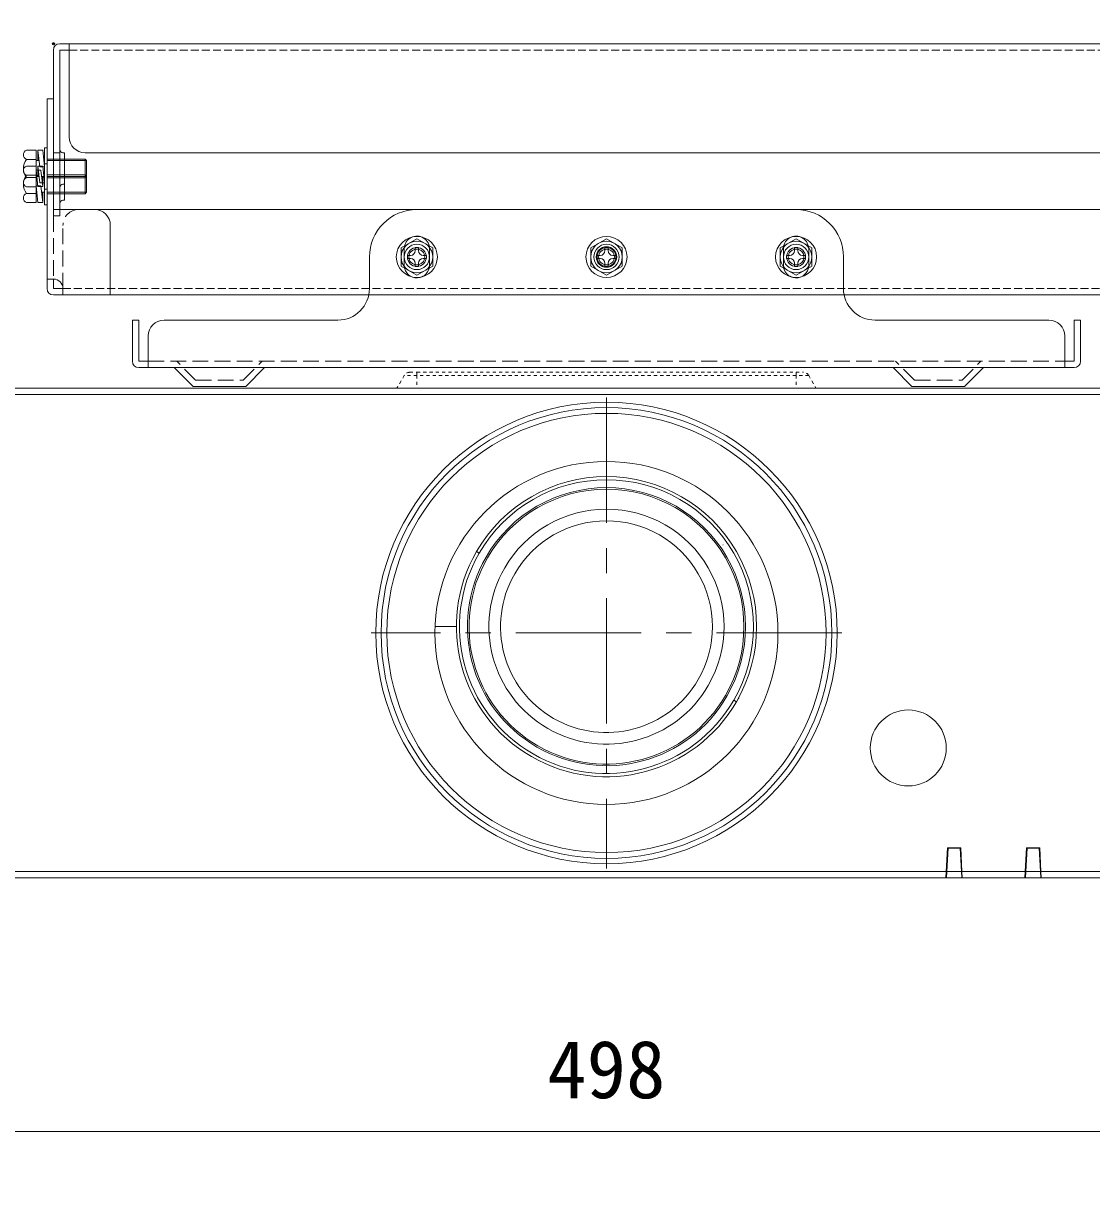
# Model space of a CAD drawing. Units: millimetres, scale not verified. Extents: x -62 to 63, y -56 to 57.
# Drawn here: x -44.3 to -10.5, y -7.34 to 29.73 of the extents above; entities that cross this region are included whole.
import ezdxf
from ezdxf.enums import TextEntityAlignment as Align

# ---------------------------------------------------------------- set-up
doc = ezdxf.new("R2010")
doc.units = ezdxf.units.MM
doc.header["$LTSCALE"] = 0.125
doc.header["$PDMODE"] = 32
doc.header["$PDSIZE"] = 0.0625
for name, pattern in [('USER1', [1.4, 0.7, -0.7]), ('USER2', [50.8, 31.75, -6.35, 6.35, -6.35]), ('USER4', [2.5, 2, -0.5]), ('USER5', [5.6, 4, -1.6])]:
    doc.linetypes.add(name, pattern=pattern)
for name, color, linetype, lineweight in [('0-0_0', 7, 'Continuous', 9), ('0-3_GAIKEI', 7, 'Continuous', 18), ('0-5_S1', 1, 'Continuous', 18), ('0-6_SUNPO', 7, 'Continuous', 9), ('0-8_KIJUN', 7, 'USER2', 9)]:
    doc.layers.add(name, color=color, linetype=linetype, lineweight=lineweight)
doc.layers.add('0-7_Defpoints', color=7, linetype='Continuous')
doc.styles.add('ＭＳ ゴシック', font='')
doc.styles.get('ＭＳ ゴシック').set_extended_font_data('MS Gothic')

# ---------------------------------------------------------------- blocks, each defined once
blk = doc.blocks.new('_OPEN30')
at = {"layer": '0-0_0'}
blk.add_line((0, 0), (-1, 0), dxfattribs=at)
blk.add_lwpolyline([(-1, 0.26795), (0, 0), (-1, -0.26795)], dxfattribs=at)
blk = doc.blocks.new('D11')
at = {"layer": '0-6_SUNPO'}
for p, q in [((-50.1713, 32.639), (-50.1713, 38.639)), ((-15.1713, 32.639), (-15.1713, 38.639)), ((-48.1713, 36.639), (-17.1713, 36.639))]:
    blk.add_line(p, q, dxfattribs=at)
at = {"layer": '0-7_Defpoints'}
for p in [(-15.1713, 36.639), (-50.1713, 30.639), (-15.1713, 30.639)]:
    blk.add_point(p, dxfattribs=at)
at = {"layer": '0-6_SUNPO', "xscale": 2, "yscale": 2, "rotation": 180}
blk.add_blockref('_OPEN30', (-50.1713, 36.639), dxfattribs=at)
at = {"layer": '0-6_SUNPO', "xscale": 2, "yscale": 2}
blk.add_blockref('_OPEN30', (-15.1713, 36.639), dxfattribs=at)
at = {"layer": '0-6_SUNPO', "style": 'ＭＳ ゴシック'}
blk.add_text('350', height=1.833, dxfattribs=at).set_placement((-34.5463, 37.139), align=Align.BOTTOM_LEFT)
blk = doc.blocks.new('D10')
at = {"layer": '0-6_SUNPO'}
for p, q in [((-57.5713, 2.215), (-57.5713, -5.785)), ((-7.7713, 2.215), (-7.7713, -5.785)), ((-9.7713, -3.785), (-55.5713, -3.785))]:
    blk.add_line(p, q, dxfattribs=at)
at = {"layer": '0-7_Defpoints'}
for p in [(-57.5713, 4.215), (-7.7713, 4.215), (-57.5713, -3.785)]:
    blk.add_point(p, dxfattribs=at)
at = {"layer": '0-6_SUNPO', "xscale": 2, "yscale": 2, "rotation": 180}
blk.add_blockref('_OPEN30', (-57.5713, -3.785), dxfattribs=at)
at = {"layer": '0-6_SUNPO', "xscale": 2, "yscale": 2}
blk.add_blockref('_OPEN30', (-7.7713, -3.785), dxfattribs=at)
at = {"layer": '0-6_SUNPO', "style": 'ＭＳ ゴシック'}
blk.add_text('498', height=1.833, dxfattribs=at).set_placement((-34.5463, -3.285), align=Align.BOTTOM_LEFT)

msp = doc.modelspace()

# ---------------------------------------------------------------- linework, layer by layer
at = {"layer": '0-3_GAIKEI', "color": 1, "linetype": 'USER1'}
for p, q in [((-32.2527, 18.5846), (-32.4836, 18.1846)), ((-31.8541, 18.5846), (-31.8541, 18.6846)), ((-31.8541, 18.5846), (-31.8541, 18.1846)), ((-19.8541, 18.5846), (-19.8541, 18.6846)), ((-19.4554, 18.5846), (-19.8541, 18.5846)), ((-19.8541, 18.5846), (-19.8541, 18.1846)), ((-19.4555, 18.5846), (-19.2245, 18.1846))]:
    msp.add_line(p, q, dxfattribs=at)
at = {"layer": '0-3_GAIKEI'}
for p, q in [((-48.5141, 18.1846), (-3.1941, 18.1846)), ((-14.6145, 2.6846), (-15.093, 2.6846)), ((-14.6136, 2.7346), (-14.5969, 2.7346)), ((-12.1145, 2.6846), (-12.593, 2.6846))]:
    msp.add_line(p, q, dxfattribs=at)
at = {"layer": '0-3_GAIKEI', "color": 1}
for p, q in [((-3.1941, 17.9846), (-48.5141, 17.9846)), ((-29.8811, 12.9596), (-29.9677, 13.0096)), ((-22.1667, 13.2266), (-22.1676, 13.2259)), ((-30.6041, 10.6379), (-31.2752, 10.6379)), ((-22.0436, 8.4346), (-22.0869, 8.4596)), ((-21.7404, 8.2596), (-21.827, 8.3096)), ((-29.1839, 7.9171), (-29.1832, 7.9176)), ((-15.0437, 3.6246), (-15.0825, 2.8846)), ((-15.0437, 3.6246), (-15.0646, 3.6246)), ((-15.0641, 3.6346), (-14.6441, 3.6346)), ((-15.0434, 3.6346), (-15.0437, 3.6246)), ((-14.6637, 3.6246), (-15.0437, 3.6246)), ((-14.6249, 2.8846), (-14.6637, 3.6246)), ((-14.6637, 3.6246), (-14.6435, 3.6246)), ((-12.5437, 3.6246), (-12.5825, 2.8846)), ((-12.5646, 3.6246), (-12.5437, 3.6246)), ((-12.5641, 3.6346), (-12.1441, 3.6346)), ((-12.1637, 3.6246), (-12.5437, 3.6246)), ((-12.1249, 2.8846), (-12.1637, 3.6246)), ((-12.1637, 3.6246), (-12.1435, 3.6246)), ((-15.093, 2.6846), (-15.0982, 2.9833)), ((-14.6094, 2.9734), (-14.6144, 2.6846)), ((-12.593, 2.6846), (-12.5982, 2.9833)), ((-12.1094, 2.9734), (-12.1145, 2.6846)), ((-48.5141, 2.8846), (-15.1034, 2.8846)), ((-15.0956, 2.8346), (-15.106, 2.8346)), ((-15.093, 2.6846), (-15.0825, 2.8846)), ((-15.0825, 2.8846), (-14.6249, 2.8846)), ((-14.6249, 2.8846), (-14.6144, 2.6846)), ((-14.6048, 2.8846), (-12.6034, 2.8846)), ((-12.5851, 2.8346), (-12.606, 2.8346)), ((-12.593, 2.6846), (-12.5825, 2.8846)), ((-12.5825, 2.8846), (-12.1249, 2.8846)), ((-12.1249, 2.8846), (-12.1145, 2.6846)), ((-12.1048, 2.8846), (-10.1034, 2.8846))]:
    msp.add_line(p, q, dxfattribs=at)
at = {"layer": '0-3_GAIKEI', "color": 1, "linetype": 'USER1'}
for points in [[(-19.8541, 18.5846), (-31.8541, 18.5846), (-32.2527, 18.5846)], [(-32.0795, 18.6846), (-31.8541, 18.6846), (-19.8541, 18.6846), (-19.6287, 18.6846)]]:
    msp.add_lwpolyline(points, dxfattribs=at)
at = {"layer": '0-3_GAIKEI', "color": 1}
for points in [[(-15.1138, 2.6846), (-15.1034, 2.8846), (-15.0641, 3.6346)], [(-14.6441, 3.6346), (-14.6048, 2.8846), (-14.5943, 2.6846)], [(-12.6139, 2.6846), (-12.6034, 2.8846), (-12.5641, 3.6346)], [(-12.1441, 3.6346), (-12.1048, 2.8846), (-12.0943, 2.6846)]]:
    msp.add_lwpolyline(points, dxfattribs=at)
at = {"layer": '0-3_GAIKEI'}
for points in [[(-15.093, 2.6846), (-15.1138, 2.6846), (-48.5141, 2.6846)], [(-12.593, 2.6846), (-12.6138, 2.6846), (-14.5943, 2.6846), (-14.6145, 2.6846)], [(-10.093, 2.6846), (-10.1138, 2.6846), (-12.0943, 2.6846), (-12.1145, 2.6846)]]:
    msp.add_lwpolyline(points, dxfattribs=at)
at = {"layer": '0-3_GAIKEI', "color": 1}
for centre, radius in [((-25.8541, 10.4346), 7.3018), ((-25.8541, 10.4346), 7.1325), ((-25.8541, 10.4346), 6.95), ((-25.8541, 10.4346), 5.4268), ((-16.3041, 6.7946), 1.2024)]:
    msp.add_circle(centre, radius, dxfattribs=at)
at = {"layer": '0-3_GAIKEI', "color": 1, "linetype": 'USER1'}
for centre, start, end in [((-32.0795, 18.4846), 90, 149.99999), ((-19.6287, 18.4846), 29.99996, 90)]:
    msp.add_arc(centre, 0.2, start, end, dxfattribs=at)
at = {"layer": '0-3_GAIKEI', "color": 1}
for centre, radius, start, end in [((-25.8541, 10.6346), 4.75, 329.99997, 149.99999), ((-25.8541, 10.6346), 4.65, 329.99997, 149.99999), ((-25.8541, 10.6346), 4.4, 329.99997, 149.99999), ((-25.8541, 10.6346), 4.35, 329.99997, 149.99999), ((-25.8541, 10.6346), 3.72, 329.99997, 149.99999), ((-25.8541, 10.6346), 3.3512, 329.99997, 149.99999), ((-25.8541, 10.6346), 4.75, 150, 329.99997), ((-25.8541, 10.6346), 4.65, 150, 329.99997), ((-25.8541, 10.6346), 4.4, 150, 329.99997), ((-25.8541, 10.6346), 4.35, 150, 329.99997), ((-25.8541, 10.6346), 3.72, 150, 329.99997), ((-25.8541, 10.6346), 3.3512, 150, 329.99997), ((-21.732, 8.4068), 0.0712, 306.25665, 359.99996)]:
    msp.add_arc(centre, radius, start, end, dxfattribs=at)
at = {"layer": '0-5_S1'}
for p, q in [((-43.1541, 29.0848), (-8.5541, 29.0848)), ((-42.8541, 26.1348), (-42.8541, 29.0848)), ((-43.3541, 23.6348), (-43.3541, 28.8848)), ((-43.1541, 28.8848), (-42.8541, 28.8848)), ((-43.1541, 23.6348), (-43.1541, 28.8848)), ((-43.5541, 27.3348), (-43.3541, 27.3348)), ((-43.5541, 21.3348), (-43.5541, 27.3348)), ((-44.2041, 25.7121), (-43.9041, 25.7121)), ((-43.9041, 24.0574), (-43.9041, 25.7121)), ((-43.8441, 25.7098), (-43.6941, 25.7098)), ((-43.7841, 25.1848), (-43.8441, 25.7098)), ((-43.8441, 25.7098), (-43.8441, 25.3848)), ((-43.6941, 25.7098), (-43.6341, 25.1848)), ((-43.6341, 25.7848), (-43.6341, 23.9848)), ((-43.5541, 25.7848), (-43.6341, 25.7848)), ((-43.3541, 25.6348), (-43.1541, 25.6348)), ((-43.0041, 25.6348), (-43.0541, 25.6348)), ((-43.0041, 24.6348), (-43.0041, 25.6348)), ((-42.3541, 25.6348), (-9.3541, 25.6348)), ((-44.2041, 25.4234), (-43.9041, 25.4234)), ((-44.2041, 25.2121), (-43.9041, 25.2121)), ((-43.9041, 25.3848), (-43.8069, 25.3848)), ((-43.8441, 25.2098), (-43.6941, 25.2098)), ((-43.7841, 24.6848), (-43.8441, 25.2098)), ((-43.8441, 25.2098), (-43.8441, 24.8848)), ((-43.6941, 25.2098), (-43.6341, 24.6848)), ((-43.5541, 25.2848), (-43.6341, 25.2848)), ((-43.5541, 25.4348), (-42.3541, 25.4348)), ((-43.5541, 25.3848), (-42.3041, 25.3848)), ((-42.3541, 24.3348), (-42.3541, 25.4348)), ((-42.3041, 25.3848), (-42.3541, 25.4348)), ((-42.3041, 24.3848), (-42.3041, 25.3848)), ((-44.2041, 24.9234), (-43.9041, 24.9234)), ((-44.2041, 24.8461), (-43.9041, 24.8461)), ((-43.9041, 25.0848), (-43.7541, 25.0848)), ((-43.9041, 25.0848), (-43.8441, 24.5598)), ((-43.9041, 24.8848), (-43.8069, 24.8848)), ((-43.7841, 25.1848), (-43.6341, 25.1848)), ((-43.7541, 25.0848), (-43.6941, 24.5598)), ((-43.7312, 24.8848), (-43.6341, 24.8848)), ((-43.6941, 24.8848), (-43.6941, 24.5598)), ((-43.5541, 24.9348), (-42.3541, 24.9348)), ((-43.5541, 24.8848), (-42.3041, 24.8848)), ((-43.5541, 24.8348), (-42.3541, 24.8348)), ((-42.3041, 24.8848), (-42.3541, 24.9348)), ((-42.3541, 24.8348), (-42.3041, 24.8848)), ((-44.2041, 24.5574), (-43.9041, 24.5574)), ((-43.9041, 24.5848), (-43.7541, 24.5848)), ((-43.9041, 24.5848), (-43.8441, 24.0598)), ((-43.8441, 24.5598), (-43.6941, 24.5598)), ((-43.7841, 24.6848), (-43.6341, 24.6848)), ((-43.7541, 24.5848), (-43.6941, 24.0598)), ((-43.5541, 24.4848), (-43.6341, 24.4848)), ((-43.0041, 24.6348), (-43.0541, 24.6348)), ((-43.0041, 24.1348), (-43.0041, 24.6348)), ((-44.2041, 24.3461), (-43.9041, 24.3461)), ((-43.7312, 24.3848), (-43.6341, 24.3848)), ((-43.6941, 24.3848), (-43.6941, 24.0598)), ((-43.5541, 24.3848), (-42.3041, 24.3848)), ((-43.5541, 24.3348), (-42.3541, 24.3348)), ((-43.0041, 24.1348), (-43.0541, 24.1348)), ((-42.3541, 24.3348), (-42.3041, 24.3848)), ((-44.2041, 24.0574), (-43.9041, 24.0574)), ((-43.8441, 24.0598), (-43.6941, 24.0598)), ((-43.5541, 23.9848), (-43.6341, 23.9848)), ((-43.3541, 23.8348), (-8.3541, 23.8348)), ((-43.3541, 23.6348), (-43.1541, 23.6348)), ((-41.5541, 21.1348), (-41.5541, 23.3348)), ((-32.3541, 22.6234), (-31.8541, 22.9121)), ((-32.3541, 22.0461), (-32.3541, 22.6234)), ((-31.9041, 22.6348), (-31.8041, 22.6348)), ((-31.9041, 22.5348), (-31.9041, 22.6348)), ((-31.3541, 22.6234), (-31.8541, 22.9121)), ((-31.8041, 22.5348), (-31.8041, 22.6348)), ((-31.3541, 22.0461), (-31.3541, 22.6234)), ((-26.3541, 22.6234), (-25.8541, 22.9121)), ((-26.3541, 22.0461), (-26.3541, 22.6234)), ((-25.9041, 22.5348), (-25.9041, 22.6348)), ((-25.9041, 22.6348), (-25.8041, 22.6348)), ((-25.3541, 22.6234), (-25.8541, 22.9121)), ((-25.8041, 22.5348), (-25.8041, 22.6348)), ((-25.3541, 22.0461), (-25.3541, 22.6234)), ((-20.3541, 22.6234), (-19.8541, 22.9121)), ((-20.3541, 22.0461), (-20.3541, 22.6234)), ((-19.9041, 22.6348), (-19.8041, 22.6348)), ((-19.9041, 22.5348), (-19.9041, 22.6348)), ((-19.3541, 22.6234), (-19.8541, 22.9121)), ((-19.8041, 22.5348), (-19.8041, 22.6348)), ((-19.3541, 22.0461), (-19.3541, 22.6234)), ((-33.3541, 21.3348), (-33.3541, 22.3348)), ((-32.1541, 22.3848), (-32.0541, 22.3848)), ((-32.1541, 22.2848), (-32.1541, 22.3848)), ((-32.1541, 22.2848), (-32.0541, 22.2848)), ((-31.6541, 22.3848), (-31.5541, 22.3848)), ((-31.6541, 22.2848), (-31.5541, 22.2848)), ((-31.5541, 22.2848), (-31.5541, 22.3848)), ((-26.1541, 22.3848), (-26.0541, 22.3848)), ((-26.1541, 22.2848), (-26.1541, 22.3848)), ((-26.1541, 22.2848), (-26.0541, 22.2848)), ((-25.6541, 22.3848), (-25.5541, 22.3848)), ((-25.6541, 22.2848), (-25.5541, 22.2848)), ((-25.5541, 22.2848), (-25.5541, 22.3848)), ((-20.1541, 22.3848), (-20.0541, 22.3848)), ((-20.1541, 22.2848), (-20.1541, 22.3848)), ((-20.1541, 22.2848), (-20.0541, 22.2848)), ((-19.6541, 22.3848), (-19.5541, 22.3848)), ((-19.6541, 22.2848), (-19.5541, 22.2848)), ((-19.5541, 22.2848), (-19.5541, 22.3848)), ((-18.3541, 21.3348), (-18.3541, 22.3348)), ((-31.8541, 21.7574), (-32.3541, 22.0461)), ((-31.9041, 22.0348), (-31.9041, 22.1348)), ((-31.9041, 22.0348), (-31.8041, 22.0348)), ((-31.8541, 21.7574), (-31.3541, 22.0461)), ((-31.8041, 22.0348), (-31.8041, 22.1348)), ((-25.8541, 21.7574), (-26.3541, 22.0461)), ((-25.9041, 22.0348), (-25.9041, 22.1348)), ((-25.9041, 22.0348), (-25.8041, 22.0348)), ((-25.8541, 21.7574), (-25.3541, 22.0461)), ((-25.8041, 22.0348), (-25.8041, 22.1348)), ((-19.8541, 21.7574), (-20.3541, 22.0461)), ((-19.9041, 22.0348), (-19.9041, 22.1348)), ((-19.9041, 22.0348), (-19.8041, 22.0348)), ((-19.8541, 21.7574), (-19.3541, 22.0461)), ((-19.8041, 22.0348), (-19.8041, 22.1348)), ((-43.3541, 21.6348), (-43.5541, 21.6348)), ((-43.3541, 21.3348), (-43.3541, 21.6348)), ((-43.0541, 21.3348), (-43.3541, 21.3348)), ((-43.3541, 21.1348), (-8.3541, 21.1348)), ((-43.0541, 21.3348), (-43.0541, 21.1348)), ((-40.8541, 20.3348), (-40.6541, 20.3348)), ((-40.8541, 19.0348), (-40.8541, 20.3348)), ((-40.6541, 19.0348), (-40.6541, 20.3348)), ((-39.8541, 20.3348), (-34.3541, 20.3348)), ((-17.3541, 20.3348), (-11.8541, 20.3348)), ((-11.0541, 19.0348), (-11.0541, 20.3348)), ((-11.0541, 20.3348), (-10.8541, 20.3348)), ((-10.8541, 19.0348), (-10.8541, 20.3348)), ((-40.3541, 18.8348), (-40.3541, 19.8348)), ((-11.3541, 18.8348), (-11.3541, 19.8348)), ((-40.6541, 19.0348), (-40.3541, 19.0348)), ((-11.3541, 19.0348), (-11.0541, 19.0348)), ((-40.6541, 18.8348), (-11.0541, 18.8348)), ((-38.9369, 18.2348), (-39.5369, 18.8348)), ((-37.2712, 18.2348), (-36.6712, 18.8348)), ((-16.1869, 18.2348), (-16.7869, 18.8348)), ((-14.5212, 18.2348), (-13.9212, 18.8348)), ((-38.9369, 18.2348), (-37.2712, 18.2348)), ((-16.1869, 18.2348), (-14.5212, 18.2348))]:
    msp.add_line(p, q, dxfattribs=at)
at = {"layer": '0-5_S1', "linetype": 'USER4'}
for p, q in [((-42.8541, 28.8848), (-8.8541, 28.8848)), ((-43.0541, 21.3348), (-8.6541, 21.3348))]:
    msp.add_line(p, q, dxfattribs=at)
at = {"layer": '0-5_S1', "linetype": 'USER5'}
for p, q in [((-43.3541, 23.6348), (-43.3541, 21.6348)), ((-43.0541, 21.3348), (-43.0541, 23.3348)), ((-40.3541, 19.0348), (-11.3541, 19.0348)), ((-38.8541, 18.4348), (-39.4541, 19.0348)), ((-37.3541, 18.4348), (-36.7541, 19.0348)), ((-16.1041, 18.4348), (-16.7041, 19.0348)), ((-14.6041, 18.4348), (-14.0041, 19.0348)), ((-38.8541, 18.4348), (-37.3541, 18.4348)), ((-16.1041, 18.4348), (-14.6041, 18.4348))]:
    msp.add_line(p, q, dxfattribs=at)
at = {"layer": '0-5_S1'}
for centre, radius in [((-31.8541, 22.3348), 0.65), ((-25.8541, 22.3348), 0.65), ((-19.8541, 22.3348), 0.65), ((-31.8541, 22.3348), 0.5), ((-31.8541, 22.3348), 0.4), ((-31.8541, 22.3348), 0.3), ((-25.8541, 22.3348), 0.5), ((-25.8541, 22.3348), 0.4), ((-25.8541, 22.3348), 0.325), ((-25.8541, 22.3348), 0.3), ((-19.8541, 22.3348), 0.5), ((-19.8541, 22.3348), 0.4), ((-19.8541, 22.3348), 0.3), ((-31.8541, 22.3348), 0.25), ((-25.8541, 22.3348), 0.25), ((-19.8541, 22.3348), 0.25)]:
    msp.add_circle(centre, radius, dxfattribs=at)
for centre, radius, start, end in [((-43.1541, 28.8848), 0.2, 90, 180), ((-42.3541, 26.1348), 0.5, 180, 270), ((-44.1499, 25.5678), 0.1542, 110.57011, 249.43002), ((-43.0541, 25.7348), 0.1, 180, 270), ((-43.8374, 25.1348), 0.4667, 141.78686, 218.2132), ((-44.1499, 25.0678), 0.1542, 110.57011, 249.43002), ((-43.8374, 24.6348), 0.4667, 141.78686, 218.2132), ((-44.1499, 24.7017), 0.1542, 110.57011, 249.43002), ((-43.0541, 24.5348), 0.1, 90, 180), ((-44.1499, 24.2017), 0.1542, 110.57011, 249.43002), ((-43.0541, 24.0348), 0.1, 90, 180), ((-42.0541, 23.3348), 0.5, 0, 90), ((-31.8541, 22.3348), 1.5, 90, 180), ((-19.8541, 22.3348), 1.5, 0, 90), ((-31.8541, 22.5967), 0.4, 357.5, 177.5), ((-19.8598, 22.5965), 0.4, 2.5, 191.87068), ((-25.8541, 22.3348), 6.4057, 177.5, 182.5), ((-25.8541, 22.3348), 5.6057, 357.5, 3.16569), ((-25.8541, 22.3348), 6.4057, 357.5, 2.5), ((-32.0541, 22.5348), 0.15, 270, 0), ((-32.0541, 22.1348), 0.15, 0, 90), ((-31.6541, 22.5348), 0.15, 180, 270), ((-31.6541, 22.1348), 0.15, 90, 180), ((-25.8541, 22.3348), 5.6057, 177.5, 182.5), ((-26.0541, 22.5348), 0.15, 270, 0), ((-26.0541, 22.1348), 0.15, 0, 90), ((-25.6541, 22.5348), 0.15, 180, 270), ((-25.6541, 22.1348), 0.15, 90, 180), ((-20.0541, 22.5348), 0.15, 270, 0), ((-20.0541, 22.1348), 0.15, 0, 90), ((-19.6541, 22.5348), 0.15, 180, 270), ((-19.6541, 22.1348), 0.15, 90, 180), ((-31.8541, 22.0728), 0.4, 182.5, 2.5), ((-19.8541, 22.0728), 0.4, 177.5, 357.5), ((-43.3541, 21.3348), 0.3, 0, 90), ((-43.3541, 21.3348), 0.2, 180, 270), ((-34.3541, 21.3348), 1, 270, 0), ((-17.3541, 21.3348), 1, 180, 270), ((-39.8541, 19.8348), 0.5, 90, 180), ((-11.8541, 19.8348), 0.5, 0, 90), ((-40.6541, 19.0348), 0.2, 180, 270), ((-11.0541, 19.0348), 0.2, 270, 0)]:
    msp.add_arc(centre, radius, start, end, dxfattribs=at)
at = {"layer": '0-5_S1', "linetype": 'USER5'}
msp.add_arc((-42.5541, 23.3348), 0.5, 90, 180, dxfattribs=at)
at = {"layer": '0-8_KIJUN'}
for p, q in [((-25.8541, 17.8846), (-25.854, 2.9846)), ((-18.4041, 10.4346), (-33.3041, 10.4346))]:
    msp.add_line(p, q, dxfattribs=at)

# ---------------------------------------------------------------- block references
at = {"layer": '0-6_SUNPO'}
for name in ['D11', 'D10']:
    msp.add_blockref(name, (6.8172, -1.5542), dxfattribs=at)

doc.saveas('drawing.dxf')
